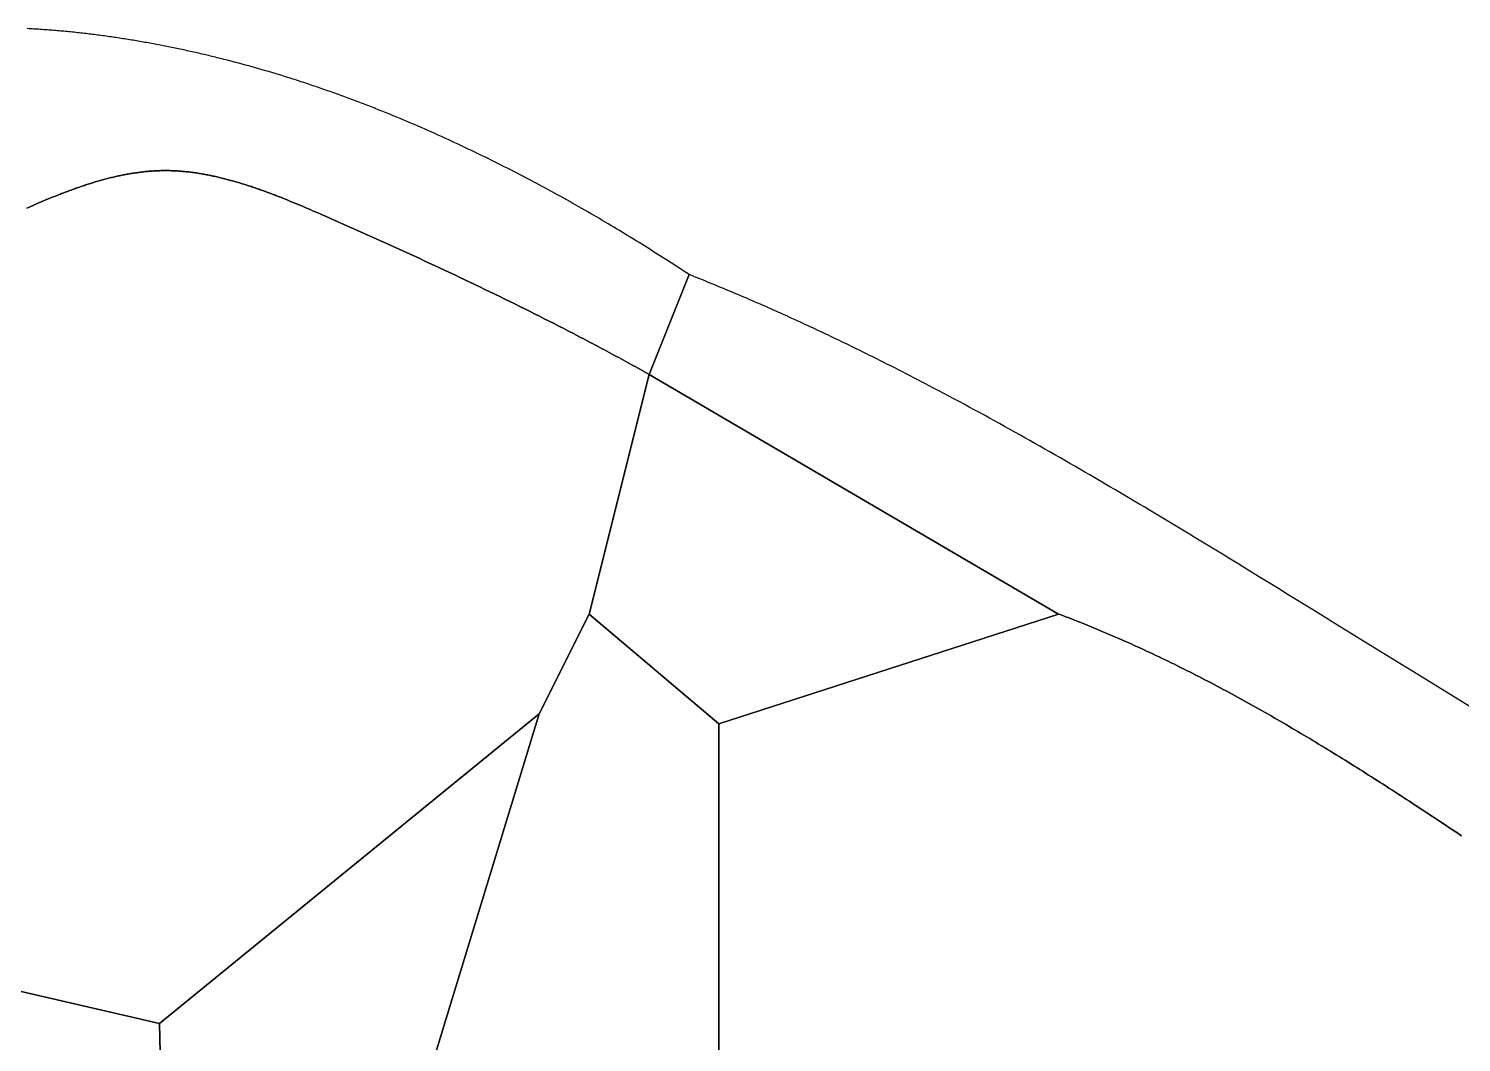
# Model space of a CAD drawing. Header units: millimetres. Extents: x -97041 to 275168, y -12500 to 263793.
# Drawn here: x 82170 to 124307, y 198276 to 228103 of the extents above; entities that cross this region are included whole.
import ezdxf

# ---------------------------------------------------------------- set-up
doc = ezdxf.new("R2010")
doc.units = ezdxf.units.MM
doc.layers.add('CLOSED_AREAS', color=7, linetype='Continuous')

msp = doc.modelspace()

# ---------------------------------------------------------------- linework, layer by layer
at = {"layer": 'CLOSED_AREAS'}
for points in [[(82113.96, 222821.396), (82184.458, 222852.306), (82254.966, 222883.058), (82325.484, 222913.639), (82396.012, 222944.035), (82466.552, 222974.232), (82537.105, 223004.215), (82607.671, 223033.973), (82678.252, 223063.489), (82748.848, 223092.751), (82819.461, 223121.744), (82890.091, 223150.456), (82960.74, 223178.871), (82996.071, 223192.963), (83031.408, 223206.976), (83066.749, 223220.908), (83102.096, 223234.757), (83137.448, 223248.521), (83172.805, 223262.2), (83208.168, 223275.79), (83243.536, 223289.291), (83278.911, 223302.701), (83314.291, 223316.017), (83349.677, 223329.239), (83385.069, 223342.364), (83420.467, 223355.39), (83455.872, 223368.317), (83491.283, 223381.142), (83526.701, 223393.863), (83562.126, 223406.479), (83597.557, 223418.987), (83632.995, 223431.388), (83668.441, 223443.677), (83703.893, 223455.855), (83739.353, 223467.918), (83774.82, 223479.866), (83810.295, 223491.696), (83845.777, 223503.408), (83881.267, 223514.998), (83916.765, 223526.466), (83952.271, 223537.809), (83987.785, 223549.026), (84023.308, 223560.116), (84058.838, 223571.075), (84094.377, 223581.904), (84129.925, 223592.6), (84165.481, 223603.16), (84201.047, 223613.585), (84236.621, 223623.871), (84272.204, 223634.017), (84307.796, 223644.021), (84343.398, 223653.882), (84379.009, 223663.597), (84414.629, 223673.166), (84450.26, 223682.586), (84485.899, 223691.856), (84521.549, 223700.974), (84557.209, 223709.937), (84592.879, 223718.745), (84628.559, 223727.396), (84664.25, 223735.888), (84699.95, 223744.219), (84735.662, 223752.387), (84771.384, 223760.391), (84807.117, 223768.23), (84842.861, 223775.9), (84878.616, 223783.401), (84914.382, 223790.731), (84950.16, 223797.887), (84985.949, 223804.87), (85021.749, 223811.675), (85057.561, 223818.303), (85093.385, 223824.75), (85129.22, 223831.017), (85165.068, 223837.099), (85200.928, 223842.997), (85236.8, 223848.708), (85272.684, 223854.23), (85308.581, 223859.562), (85344.49, 223864.702), (85380.412, 223869.648), (85416.347, 223874.398), (85452.295, 223878.952), (85488.255, 223883.306), (85524.229, 223887.46), (85560.217, 223891.411), (85596.217, 223895.158), (85632.232, 223898.7), (85668.259, 223902.033), (85704.301, 223905.157), (85740.356, 223908.07), (85776.426, 223910.771), (85812.509, 223913.256), (85848.607, 223915.526), (85884.719, 223917.577), (85920.846, 223919.408), (85956.987, 223921.018), (85993.143, 223922.405), (86029.313, 223923.567), (86065.499, 223924.502), (86101.699, 223925.208), (86137.915, 223925.684), (86174.146, 223925.929), (86210.393, 223925.94), (86246.655, 223925.715), (86283.764, 223925.24), (86320.889, 223924.519), (86358.03, 223923.554), (86395.187, 223922.347), (86432.36, 223920.899), (86469.547, 223919.212), (86506.749, 223917.289), (86543.966, 223915.131), (86581.198, 223912.741), (86618.443, 223910.119), (86655.703, 223907.269), (86692.976, 223904.191), (86730.263, 223900.889), (86767.563, 223897.363), (86804.876, 223893.616), (86842.202, 223889.649), (86879.54, 223885.466), (86916.89, 223881.066), (86954.253, 223876.453), (86991.627, 223871.628), (87029.013, 223866.594), (87066.41, 223861.352), (87103.818, 223855.903), (87141.237, 223850.251), (87178.666, 223844.397), (87216.106, 223838.342), (87253.556, 223832.09), (87291.016, 223825.64), (87328.485, 223818.997), (87365.964, 223812.161), (87403.452, 223805.134), (87440.949, 223797.919), (87478.454, 223790.517), (87515.968, 223782.93), (87553.49, 223775.16), (87591.02, 223767.209), (87628.558, 223759.08), (87666.103, 223750.772), (87703.655, 223742.29), (87741.214, 223733.635), (87778.78, 223724.808), (87816.352, 223715.811), (87853.931, 223706.647), (87891.516, 223697.318), (87929.106, 223687.824), (87966.702, 223678.169), (88004.303, 223668.354), (88041.909, 223658.381), (88079.52, 223648.252), (88117.136, 223637.968), (88154.755, 223627.533), (88192.379, 223616.947), (88230.007, 223606.213), (88267.638, 223595.332), (88305.273, 223584.307), (88342.91, 223573.139), (88380.551, 223561.831), (88418.194, 223550.383), (88455.84, 223538.799), (88493.487, 223527.08), (88531.137, 223515.228), (88568.788, 223503.245), (88606.441, 223491.132), (88644.095, 223478.892), (88681.749, 223466.527), (88719.405, 223454.039), (88757.061, 223441.429), (88794.717, 223428.699), (88832.373, 223415.852), (88870.028, 223402.888), (88907.684, 223389.811), (88945.338, 223376.623), (88982.992, 223363.324), (89020.644, 223349.917), (89058.295, 223336.403), (89095.944, 223322.786), (89133.591, 223309.066), (89171.236, 223295.246), (89208.878, 223281.327), (89246.518, 223267.312), (89284.154, 223253.202), (89321.788, 223238.999), (89359.418, 223224.705), (89397.045, 223210.323), (89434.668, 223195.853), (89472.286, 223181.299), (89509.9, 223166.661), (89547.51, 223151.942), (89622.714, 223122.268), (89697.897, 223092.292), (89773.057, 223062.03), (89848.191, 223031.496), (89923.298, 223000.706), (89998.377, 222969.676), (90073.424, 222938.421), (90148.438, 222906.956), (90223.418, 222875.296), (90298.36, 222843.457), (90373.264, 222811.454), (90448.127, 222779.303), (90522.948, 222747.019), (90597.724, 222714.617), (90672.454, 222682.112), (90747.135, 222649.52), (90821.766, 222616.857), (90896.345, 222584.137), (91045.339, 222518.59), (91200.738, 222450.051), (91355.882, 222381.464), (91510.77, 222312.827), (91665.4, 222244.137), (91819.772, 222175.392), (91973.883, 222106.588), (92127.733, 222037.725), (92281.319, 221968.798), (92434.64, 221899.806), (92587.696, 221830.745), (92740.483, 221761.614), (92893.002, 221692.41), (93045.25, 221623.129), (93197.226, 221553.771), (93348.929, 221484.331), (93500.358, 221414.809), (93651.51, 221345.2), (93802.384, 221275.502), (93952.979, 221205.714), (94103.294, 221135.832), (94253.326, 221065.853), (94403.076, 220995.776), (94552.54, 220925.598), (94701.718, 220855.316), (94850.608, 220784.927), (94999.21, 220714.43), (95147.52, 220643.82), (95295.539, 220573.097), (95443.264, 220502.257), (95590.694, 220431.299), (95737.828, 220360.218), (95884.663, 220289.013), (96031.2, 220217.681), (96177.436, 220146.22), (96323.37, 220074.627), (96469, 220002.9), (96614.325, 219931.035), (96759.344, 219859.031), (96904.055, 219786.885), (97048.457, 219714.594), (97192.547, 219642.156), (97336.326, 219569.568), (97479.791, 219496.828), (97622.941, 219423.933), (97765.774, 219350.88), (97908.29, 219277.667), (98050.486, 219204.292), (98192.361, 219130.752), (98333.914, 219057.044), (98404.569, 219020.127), (98475.143, 218983.166), (98545.635, 218946.163), (98616.047, 218909.116), (98686.376, 218872.025), (98756.624, 218834.89), (98826.79, 218797.71), (98896.873, 218760.486), (98966.875, 218723.216), (99036.793, 218685.902), (99106.629, 218648.541), (99176.382, 218611.134), (99246.052, 218573.681), (99315.639, 218536.182), (99385.142, 218498.635), (99454.562, 218461.041), (99523.897, 218423.399), (99593.149, 218385.709), (99662.317, 218347.971), (99731.4, 218310.185), (99800.399, 218272.349), (99869.313, 218234.465), (99938.142, 218196.53), (100006.886, 218158.546), (100075.545, 218120.512), (100144.118, 218082.427), (100212.606, 218044.291), (100281.008, 218006.104), (100349.324, 217967.866), (100417.554, 217929.576), (101592.66, 220867.341), (101518.523, 220916.342), (101444.009, 220965.431), (101369.12, 221014.605), (101293.857, 221063.859), (101218.223, 221113.191), (101142.219, 221162.597), (101065.846, 221212.074), (100989.107, 221261.618), (100912.003, 221311.227), (100834.535, 221360.897), (100756.705, 221410.625), (100678.516, 221460.407), (100599.968, 221510.241), (100521.064, 221560.122), (100441.805, 221610.047), (100362.193, 221660.014), (100282.229, 221710.019), (100201.915, 221760.058), (100121.253, 221810.128), (100040.245, 221860.227), (99958.892, 221910.35), (99877.195, 221960.494), (99795.158, 222010.657), (99712.78, 222060.834), (99630.065, 222111.022), (99547.013, 222161.219), (99463.627, 222211.42), (99379.908, 222261.623), (99295.857, 222311.824), (99211.477, 222362.02), (99126.768, 222412.207), (99041.734, 222462.383), (98956.375, 222512.543), (98870.693, 222562.686), (98784.69, 222612.806), (98698.368, 222662.901), (98611.727, 222712.969), (98524.771, 222763.004), (98437.5, 222813.005), (98349.917, 222862.967), (98262.022, 222912.888), (98173.818, 222962.764), (98085.306, 223012.591), (97996.489, 223062.368), (97907.367, 223112.089), (97817.942, 223161.753), (97728.217, 223211.355), (97638.192, 223260.892), (97547.87, 223310.361), (97457.251, 223359.759), (97366.339, 223409.082), (97275.134, 223458.327), (97183.639, 223507.491), (97091.854, 223556.571), (96999.782, 223605.562), (96907.424, 223654.463), (96814.782, 223703.269), (96721.857, 223751.977), (96628.652, 223800.584), (96535.168, 223849.086), (96441.406, 223897.481), (96347.369, 223945.765), (96253.058, 223993.934), (96158.475, 224041.986), (96063.621, 224089.917), (95968.498, 224137.723), (95873.108, 224185.402), (95777.453, 224232.95), (95681.534, 224280.364), (95585.352, 224327.64), (95488.91, 224374.775), (95392.21, 224421.766), (95295.252, 224468.61), (95198.039, 224515.303), (95100.572, 224561.842), (95002.853, 224608.224), (94904.884, 224654.445), (94806.666, 224700.502), (94708.202, 224746.391), (94609.492, 224792.11), (94510.538, 224837.655), (94411.342, 224883.023), (94311.907, 224928.21), (94212.232, 224973.214), (94112.321, 225018.03), (94012.175, 225062.656), (93911.795, 225107.088), (93811.184, 225151.323), (93710.342, 225195.357), (93609.272, 225239.188), (93507.975, 225282.812), (93406.454, 225326.225), (93304.709, 225369.425), (93202.742, 225412.408), (93100.555, 225455.171), (92998.15, 225497.71), (92895.528, 225540.022), (92792.692, 225582.104), (92689.642, 225623.952), (92638.038, 225644.788), (92586.381, 225665.564), (92534.671, 225686.28), (92482.91, 225706.936), (92431.096, 225727.53), (92379.23, 225748.064), (92327.313, 225768.536), (92275.344, 225788.945), (92223.325, 225809.293), (92171.254, 225829.577), (92119.132, 225849.798), (92066.96, 225869.955), (92014.738, 225890.048), (91962.465, 225910.076), (91910.142, 225930.04), (91857.77, 225949.938), (91805.348, 225969.77), (91752.877, 225989.536), (91700.357, 226009.235), (91647.788, 226028.867), (91595.17, 226048.432), (91542.504, 226067.929), (91489.789, 226087.358), (91437.027, 226106.718), (91384.217, 226126.008), (91331.359, 226145.23), (91278.453, 226164.381), (91225.501, 226183.462), (91172.501, 226202.472), (91119.455, 226221.411), (91066.362, 226240.278), (91013.223, 226259.073), (90960.038, 226277.796), (90906.806, 226296.446), (90853.529, 226315.023), (90800.207, 226333.526), (90746.839, 226351.955), (90693.426, 226370.309), (90639.968, 226388.589), (90586.466, 226406.793), (90532.919, 226424.921), (90479.328, 226442.974), (90425.693, 226460.949), (90372.014, 226478.848), (90318.291, 226496.669), (90264.526, 226514.413), (90210.716, 226532.078), (90156.864, 226549.665), (90102.969, 226567.172), (90049.032, 226584.6), (89995.052, 226601.949), (89941.03, 226619.216), (89886.966, 226636.404), (89832.861, 226653.51), (89778.714, 226670.534), (89724.525, 226687.477), (89670.296, 226704.337), (89616.026, 226721.114), (89519.58, 226750.694), (89423.009, 226780.01), (89326.315, 226809.061), (89229.502, 226837.845), (89132.571, 226866.36), (89035.526, 226894.604), (88938.37, 226922.577), (88841.105, 226950.276), (88743.735, 226977.7), (88646.261, 227004.847), (88548.687, 227031.716), (88451.015, 227058.304), (88353.249, 227084.611), (88255.391, 227110.635), (88157.443, 227136.374), (88059.41, 227161.826), (88010.361, 227174.444), (87961.292, 227186.99), (87912.203, 227199.463), (87863.094, 227211.864), (87813.966, 227224.192), (87764.818, 227236.447), (87715.652, 227248.629), (87666.467, 227260.737), (87617.264, 227272.771), (87568.043, 227284.732), (87518.805, 227296.619), (87469.55, 227308.431), (87420.278, 227320.169), (87370.989, 227331.832), (87321.685, 227343.42), (87272.365, 227354.933), (87223.029, 227366.371), (87173.679, 227377.734), (87124.314, 227389.02), (87074.935, 227400.231), (87025.542, 227411.366), (86976.135, 227422.424), (86926.715, 227433.406), (86877.282, 227444.312), (86827.837, 227455.14), (86778.379, 227465.891), (86728.91, 227476.565), (86679.429, 227487.162), (86629.936, 227497.68), (86580.434, 227508.121), (86530.92, 227518.484), (86481.397, 227528.768), (86431.864, 227538.974), (86382.321, 227549.101), (86332.769, 227559.149), (86283.209, 227569.118), (86233.64, 227579.007), (86184.063, 227588.817), (86134.479, 227598.548), (86084.887, 227608.198), (86035.288, 227617.768), (85985.683, 227627.258), (85936.071, 227636.667), (85886.454, 227645.996), (85836.831, 227655.244), (85787.202, 227664.41), (85737.569, 227673.495), (85687.931, 227682.498), (85638.289, 227691.42), (85588.643, 227700.26), (85538.994, 227709.017), (85489.342, 227717.693), (85439.686, 227726.285), (85390.029, 227734.795), (85340.369, 227743.222), (85290.708, 227751.565), (85241.045, 227759.825), (85191.381, 227768.002), (85141.716, 227776.095), (85092.051, 227784.104), (85042.386, 227792.028), (84992.721, 227799.868), (84943.057, 227807.624), (84893.394, 227815.294), (84843.733, 227822.88), (84794.073, 227830.381), (84744.415, 227837.796), (84694.76, 227845.125), (84645.107, 227852.369), (84595.457, 227859.526), (84545.811, 227866.598), (84496.169, 227873.582), (84446.531, 227880.481), (84396.898, 227887.292), (84347.269, 227894.016), (84297.646, 227900.653), (84248.028, 227907.203), (84198.416, 227913.665), (84148.81, 227920.039), (84099.211, 227926.325), (84049.619, 227932.523), (84000.034, 227938.632), (83950.457, 227944.653), (83900.888, 227950.585), (83851.327, 227956.427), (83801.775, 227962.181), (83752.232, 227967.845), (83702.698, 227973.419), (83653.174, 227978.903), (83603.661, 227984.297), (83554.157, 227989.601), (83504.664, 227994.815), (83455.183, 227999.937), (83405.713, 228004.969), (83356.255, 228009.91), (83306.809, 228014.759), (83257.375, 228019.517), (83207.955, 228024.184), (83158.547, 228028.758), (83109.153, 228033.24), (83059.773, 228037.63), (83010.408, 228041.927), (82961.057, 228046.132), (82911.721, 228050.244), (82862.4, 228054.262), (82813.095, 228058.187), (82763.806, 228062.019), (82714.533, 228065.757), (82665.277, 228069.401), (82616.038, 228072.951), (82566.816, 228076.406), (82517.612, 228079.767), (82468.426, 228083.033), (82419.259, 228086.204), (82370.11, 228089.28), (82320.981, 228092.261), (82271.871, 228095.146), (82222.781, 228097.935), (82173.711, 228100.629), (82124.662, 228103.226)], [(66927.033, 203240.751), (86022.505, 198834.103), (97186.012, 207941.175), (98654.895, 210878.94), (100417.554, 217929.576), (100349.324, 217967.866), (100281.008, 218006.104), (100212.606, 218044.291), (100144.118, 218082.427), (100075.545, 218120.512), (100006.886, 218158.546), (99938.142, 218196.53), (99869.313, 218234.465), (99800.399, 218272.349), (99731.4, 218310.185), (99662.317, 218347.971), (99593.149, 218385.709), (99523.897, 218423.399), (99454.562, 218461.041), (99385.142, 218498.635), (99315.639, 218536.182), (99246.052, 218573.681), (99176.382, 218611.134), (99106.629, 218648.541), (99036.793, 218685.902), (98966.875, 218723.216), (98896.873, 218760.486), (98826.79, 218797.71), (98756.624, 218834.89), (98686.376, 218872.025), (98616.047, 218909.116), (98545.635, 218946.163), (98475.143, 218983.166), (98404.569, 219020.127), (98333.914, 219057.044), (98192.361, 219130.752), (98050.486, 219204.292), (97908.29, 219277.667), (97765.774, 219350.88), (97622.941, 219423.933), (97479.791, 219496.828), (97336.326, 219569.568), (97192.547, 219642.156), (97048.457, 219714.594), (96904.055, 219786.885), (96759.344, 219859.031), (96614.325, 219931.035), (96469, 220002.9), (96323.37, 220074.627), (96177.436, 220146.22), (96031.2, 220217.681), (95884.663, 220289.013), (95737.828, 220360.218), (95590.694, 220431.299), (95443.264, 220502.257), (95295.539, 220573.097), (95147.52, 220643.82), (94999.21, 220714.43), (94850.608, 220784.927), (94701.718, 220855.316), (94552.54, 220925.598), (94403.076, 220995.776), (94253.326, 221065.853), (94103.294, 221135.832), (93952.979, 221205.714), (93802.384, 221275.502), (93651.51, 221345.2), (93500.358, 221414.809), (93348.929, 221484.331), (93197.226, 221553.771), (93045.25, 221623.129), (92893.002, 221692.41), (92740.483, 221761.614), (92587.696, 221830.745), (92434.64, 221899.806), (92281.319, 221968.798), (92127.733, 222037.725), (91973.883, 222106.588), (91819.772, 222175.392), (91665.4, 222244.137), (91510.77, 222312.827), (91355.882, 222381.464), (91200.738, 222450.051), (91045.339, 222518.59), (90896.345, 222584.137), (90821.766, 222616.857), (90747.135, 222649.52), (90672.454, 222682.112), (90597.724, 222714.617), (90522.948, 222747.019), (90448.127, 222779.303), (90373.264, 222811.454), (90298.36, 222843.457), (90223.418, 222875.296), (90148.438, 222906.956), (90073.424, 222938.421), (89998.377, 222969.676), (89923.298, 223000.706), (89848.191, 223031.496), (89773.057, 223062.03), (89697.897, 223092.292), (89622.714, 223122.268), (89547.51, 223151.942), (89509.9, 223166.661), (89472.286, 223181.299), (89434.668, 223195.853), (89397.045, 223210.323), (89359.418, 223224.705), (89321.788, 223238.999), (89284.154, 223253.202), (89246.518, 223267.312), (89208.878, 223281.327), (89171.236, 223295.246), (89133.591, 223309.066), (89095.944, 223322.786), (89058.295, 223336.403), (89020.644, 223349.917), (88982.992, 223363.324), (88945.338, 223376.623), (88907.684, 223389.811), (88870.028, 223402.888), (88832.373, 223415.852), (88794.717, 223428.699), (88757.061, 223441.429), (88719.405, 223454.039), (88681.749, 223466.527), (88644.095, 223478.892), (88606.441, 223491.132), (88568.788, 223503.245), (88531.137, 223515.228), (88493.487, 223527.08), (88455.84, 223538.799), (88418.194, 223550.383), (88380.551, 223561.831), (88342.91, 223573.139), (88305.273, 223584.307), (88267.638, 223595.332), (88230.007, 223606.213), (88192.379, 223616.947), (88154.755, 223627.533), (88117.136, 223637.968), (88079.52, 223648.252), (88041.909, 223658.381), (88004.303, 223668.354), (87966.702, 223678.169), (87929.106, 223687.824), (87891.516, 223697.318), (87853.931, 223706.647), (87816.352, 223715.811), (87778.78, 223724.808), (87741.214, 223733.635), (87703.655, 223742.29), (87666.103, 223750.772), (87628.558, 223759.08), (87591.02, 223767.209), (87553.49, 223775.16), (87515.968, 223782.93), (87478.454, 223790.517), (87440.949, 223797.919), (87403.452, 223805.134), (87365.964, 223812.161), (87328.485, 223818.997), (87291.016, 223825.64), (87253.556, 223832.09), (87216.106, 223838.342), (87178.666, 223844.397), (87141.237, 223850.251), (87103.818, 223855.903), (87066.41, 223861.352), (87029.013, 223866.594), (86991.627, 223871.628), (86954.253, 223876.453), (86916.89, 223881.066), (86879.54, 223885.466), (86842.202, 223889.649), (86804.876, 223893.616), (86767.563, 223897.363), (86730.263, 223900.889), (86692.976, 223904.191), (86655.703, 223907.269), (86618.443, 223910.119), (86581.198, 223912.741), (86543.966, 223915.131), (86506.749, 223917.289), (86469.547, 223919.212), (86432.36, 223920.899), (86395.187, 223922.347), (86358.03, 223923.554), (86320.889, 223924.519), (86283.764, 223925.24), (86246.655, 223925.715), (86210.393, 223925.94), (86174.146, 223925.929), (86137.915, 223925.684), (86101.699, 223925.208), (86065.499, 223924.502), (86029.313, 223923.567), (85993.143, 223922.405), (85956.987, 223921.018), (85920.846, 223919.408), (85884.719, 223917.577), (85848.607, 223915.526), (85812.509, 223913.256), (85776.426, 223910.771), (85740.356, 223908.07), (85704.301, 223905.157), (85668.259, 223902.033), (85632.232, 223898.7), (85596.217, 223895.158), (85560.217, 223891.411), (85524.229, 223887.46), (85488.255, 223883.306), (85452.295, 223878.952), (85416.347, 223874.398), (85380.412, 223869.648), (85344.49, 223864.702), (85308.581, 223859.562), (85272.684, 223854.23), (85236.8, 223848.708), (85200.928, 223842.997), (85165.068, 223837.099), (85129.22, 223831.017), (85093.385, 223824.75), (85057.561, 223818.303), (85021.749, 223811.675), (84985.949, 223804.87), (84950.16, 223797.887), (84914.382, 223790.731), (84878.616, 223783.401), (84842.861, 223775.9), (84807.117, 223768.23), (84771.384, 223760.391), (84735.662, 223752.387), (84699.95, 223744.219), (84664.25, 223735.888), (84628.559, 223727.396), (84592.879, 223718.745), (84557.209, 223709.937), (84521.549, 223700.974), (84485.899, 223691.856), (84450.26, 223682.586), (84414.629, 223673.166), (84379.009, 223663.597), (84343.398, 223653.882), (84307.796, 223644.021), (84272.204, 223634.017), (84236.621, 223623.871), (84201.047, 223613.585), (84165.481, 223603.16), (84129.925, 223592.6), (84094.377, 223581.904), (84058.838, 223571.075), (84023.308, 223560.116), (83987.785, 223549.026), (83952.271, 223537.809), (83916.765, 223526.466), (83881.267, 223514.998), (83845.777, 223503.408), (83810.295, 223491.696), (83774.82, 223479.866), (83739.353, 223467.918), (83703.893, 223455.855), (83668.441, 223443.677), (83632.995, 223431.388), (83597.557, 223418.987), (83562.126, 223406.479), (83526.701, 223393.863), (83491.283, 223381.142), (83455.872, 223368.317), (83420.467, 223355.39), (83385.069, 223342.364), (83349.677, 223329.239), (83314.291, 223316.017), (83278.911, 223302.701), (83243.536, 223289.291), (83208.168, 223275.79), (83172.805, 223262.2), (83137.448, 223248.521), (83102.096, 223234.757), (83066.749, 223220.908), (83031.408, 223206.976), (82996.071, 223192.963), (82960.74, 223178.871), (82890.091, 223150.456), (82819.461, 223121.744), (82748.848, 223092.751), (82678.252, 223063.489), (82607.671, 223033.973), (82537.105, 223004.215), (82466.552, 222974.232), (82396.012, 222944.035), (82325.484, 222913.639), (82254.966, 222883.058), (82184.458, 222852.306), (82113.96, 222821.396)], [(124791.157, 208010.338), (124201.73, 208373.824), (123023.53, 209100.276), (121845.984, 209826.399), (121257.377, 210189.475), (120668.837, 210552.633), (120088.144, 210911.051), (119507.392, 211269.379), (119216.964, 211448.44), (118926.487, 211627.394), (118635.947, 211806.213), (118345.334, 211984.87), (118054.636, 212163.337), (117763.841, 212341.585), (117472.937, 212519.587), (117327.441, 212608.487), (117181.914, 212697.315), (117036.353, 212786.067), (116890.758, 212874.74), (116745.127, 212963.331), (116599.458, 213051.835), (116453.751, 213140.25), (116308.004, 213228.572), (116162.214, 213316.798), (116016.382, 213404.923), (115870.504, 213492.945), (115724.581, 213580.86), (115578.61, 213668.664), (115432.59, 213756.354), (115286.519, 213843.927), (115140.397, 213931.378), (114994.22, 214018.706), (114847.989, 214105.905), (114701.702, 214192.972), (114555.357, 214279.905), (114408.952, 214366.699), (114262.486, 214453.351), (114115.959, 214539.858), (113969.367, 214626.215), (113822.711, 214712.421), (113675.987, 214798.47), (113529.196, 214884.359), (113382.335, 214970.086), (113235.403, 215055.646), (113088.399, 215141.036), (112941.321, 215226.253), (112794.167, 215311.293), (112646.936, 215396.152), (112499.627, 215480.828), (112352.238, 215565.315), (112204.768, 215649.612), (112057.215, 215733.715), (111909.578, 215817.619), (111761.856, 215901.322), (111614.046, 215984.821), (111466.147, 216068.11), (111318.159, 216151.188), (111170.079, 216234.05), (111021.906, 216316.694), (110873.639, 216399.115), (110725.276, 216481.31), (110576.815, 216563.276), (110428.256, 216645.008), (110279.596, 216726.505), (110130.835, 216807.761), (109981.97, 216888.774), (109833.001, 216969.54), (109683.925, 217050.056), (109534.742, 217130.318), (109385.45, 217210.322), (109236.047, 217290.066), (109086.532, 217369.545), (108936.904, 217448.756), (108787.161, 217527.696), (108637.302, 217606.361), (108562.328, 217645.59), (108487.325, 217684.748), (108412.291, 217723.836), (108337.228, 217762.853), (108262.135, 217801.799), (108187.011, 217840.672), (108111.856, 217879.474), (108036.671, 217918.203), (107961.455, 217956.859), (107886.208, 217995.441), (107810.929, 218033.95), (107735.62, 218072.384), (107660.278, 218110.743), (107584.904, 218149.027), (107509.499, 218187.235), (107434.061, 218225.367), (107358.591, 218263.422), (107283.089, 218301.401), (107207.553, 218339.302), (107131.985, 218377.125), (107056.384, 218414.869), (106980.749, 218452.535), (106905.081, 218490.122), (106829.379, 218527.629), (106753.643, 218565.056), (106677.873, 218602.403), (106602.069, 218639.668), (106526.231, 218676.853), (106450.358, 218713.955), (106374.45, 218750.975), (106298.508, 218787.912), (106222.53, 218824.766), (106146.517, 218861.537), (106070.468, 218898.224), (105994.384, 218934.826), (105918.264, 218971.343), (105842.108, 219007.775), (105765.915, 219044.121), (105689.686, 219080.381), (105613.421, 219116.555), (105537.119, 219152.641), (105460.78, 219188.64), (105384.403, 219224.551), (105307.99, 219260.373), (105231.539, 219296.107), (105155.05, 219331.751), (105078.523, 219367.306), (105001.959, 219402.77), (104925.356, 219438.144), (104848.714, 219473.427), (104772.034, 219508.618), (104695.315, 219543.718), (104618.558, 219578.725), (104541.761, 219613.64), (104464.925, 219648.461), (104388.049, 219683.189), (104311.133, 219717.822), (104234.178, 219752.362), (104157.183, 219786.806), (104080.147, 219821.155), (104003.071, 219855.408), (103925.954, 219889.564), (103848.797, 219923.624), (103771.598, 219957.587), (103694.358, 219991.453), (103617.077, 220025.22), (103539.755, 220058.889), (103462.391, 220092.459), (103384.985, 220125.93), (103307.536, 220159.301), (103230.046, 220192.571), (103152.513, 220225.742), (103074.937, 220258.811), (102997.319, 220291.778), (102919.658, 220324.644), (102841.953, 220357.407), (102764.205, 220390.068), (102686.414, 220422.625), (102608.579, 220455.078), (102530.7, 220487.428), (102452.777, 220519.673), (102374.809, 220551.813), (102296.797, 220583.847), (102218.741, 220615.776), (102140.639, 220647.598), (102062.493, 220679.314), (101984.302, 220710.922), (101906.065, 220742.423), (101827.782, 220773.815), (101749.454, 220805.099), (101671.08, 220836.275), (101592.66, 220867.341), (100417.554, 217929.576), (112462.39, 210878.94), (112509.391, 210861.311), (112556.362, 210843.613), (112603.305, 210825.844), (112650.219, 210808.006), (112697.104, 210790.098), (112743.96, 210772.121), (112837.587, 210735.96), (112931.1, 210699.525), (113024.5, 210662.818), (113117.788, 210625.839), (113210.965, 210588.592), (113304.031, 210551.077), (113396.987, 210513.297), (113489.834, 210475.254), (113582.572, 210436.948), (113675.203, 210398.383), (113767.727, 210359.56), (113860.144, 210320.48), (113952.457, 210281.145), (114044.664, 210241.558), (114136.767, 210201.719), (114228.768, 210161.632), (114320.665, 210121.297), (114412.461, 210080.716), (114504.156, 210039.891), (114595.751, 209998.825), (114687.246, 209957.518), (114778.643, 209915.972), (114869.941, 209874.19), (114961.142, 209832.173), (115052.246, 209789.923), (115143.255, 209747.442), (115234.169, 209704.731), (115324.988, 209661.792), (115415.714, 209618.627), (115506.346, 209575.239), (115596.887, 209531.627), (115687.336, 209487.796), (115777.695, 209443.745), (115867.964, 209399.478), (115958.144, 209354.995), (116048.235, 209310.299), (116138.239, 209265.392), (116228.156, 209220.274), (116317.986, 209174.949), (116407.732, 209129.417), (116497.392, 209083.681), (116586.969, 209037.742), (116676.462, 208991.603), (116765.873, 208945.264), (116855.202, 208898.728), (116944.451, 208851.997), (117033.619, 208805.072), (117122.707, 208757.955), (117211.717, 208710.648), (117300.649, 208663.153), (117389.504, 208615.471), (117478.282, 208567.605), (117566.984, 208519.555), (117655.612, 208471.325), (117744.165, 208422.915), (117832.644, 208374.327), (117921.051, 208325.564), (118009.385, 208276.627), (118097.649, 208227.518), (118185.841, 208178.238), (118273.964, 208128.79), (118362.018, 208079.175), (118450.004, 208029.395), (118537.922, 207979.452), (118625.773, 207929.347), (118713.558, 207879.083), (118801.277, 207828.661), (118888.932, 207778.083), (118976.523, 207727.351), (119064.051, 207676.466), (119151.517, 207625.431), (119238.92, 207574.246), (119326.263, 207522.915), (119413.546, 207471.438), (119500.769, 207419.818), (119587.934, 207368.056), (119675.041, 207316.155), (119762.09, 207264.115), (119849.083, 207211.939), (119936.02, 207159.628), (120022.903, 207107.185), (120109.731, 207054.611), (120196.505, 207001.907), (120283.227, 206949.076), (120369.897, 206896.12), (120456.516, 206843.04), (120543.084, 206789.838), (120629.602, 206736.516), (120716.071, 206683.075), (120802.492, 206629.518), (120888.865, 206575.846), (120975.192, 206522.061), (121061.472, 206468.164), (121147.708, 206414.159), (121233.898, 206360.045), (121320.045, 206305.826), (121406.149, 206251.503), (121492.21, 206197.078), (121578.23, 206142.552), (121664.208, 206087.927), (121750.147, 206033.206), (121836.046, 205978.389), (121921.907, 205923.479), (122007.73, 205868.478), (122093.515, 205813.387), (122179.264, 205758.208), (122264.978, 205702.943), (122350.656, 205647.593), (122436.301, 205592.161), (122521.912, 205536.648), (122607.49, 205481.057), (122693.036, 205425.388), (122778.551, 205369.644), (122864.036, 205313.826), (122949.491, 205257.936), (123120.314, 205145.949), (123291.028, 205033.696), (123461.637, 204921.192), (123632.148, 204808.451), (123802.567, 204695.487), (123972.9, 204582.315), (124143.152, 204468.949), (124313.33, 204355.404)], [(102473.989, 193839.903), (102473.989, 207647.398), (98654.895, 210878.94), (97186.012, 207941.175), (86610.058, 173275.548)], [(124313.33, 204355.404), (124143.152, 204468.949), (123972.9, 204582.315), (123802.567, 204695.487), (123632.148, 204808.451), (123461.637, 204921.192), (123291.028, 205033.696), (123120.314, 205145.949), (122949.491, 205257.936), (122864.036, 205313.826), (122778.551, 205369.644), (122693.036, 205425.388), (122607.49, 205481.057), (122521.912, 205536.648), (122436.301, 205592.161), (122350.656, 205647.593), (122264.978, 205702.943), (122179.264, 205758.208), (122093.515, 205813.387), (122007.73, 205868.478), (121921.907, 205923.479), (121836.046, 205978.389), (121750.147, 206033.206), (121664.208, 206087.927), (121578.23, 206142.552), (121492.21, 206197.078), (121406.149, 206251.503), (121320.045, 206305.826), (121233.898, 206360.045), (121147.708, 206414.159), (121061.472, 206468.164), (120975.192, 206522.061), (120888.865, 206575.846), (120802.492, 206629.518), (120716.071, 206683.075), (120629.602, 206736.516), (120543.084, 206789.838), (120456.516, 206843.04), (120369.897, 206896.12), (120283.227, 206949.076), (120196.505, 207001.907), (120109.731, 207054.611), (120022.903, 207107.185), (119936.02, 207159.628), (119849.083, 207211.939), (119762.09, 207264.115), (119675.041, 207316.155), (119587.934, 207368.056), (119500.769, 207419.818), (119413.546, 207471.438), (119326.263, 207522.915), (119238.92, 207574.246), (119151.517, 207625.431), (119064.051, 207676.466), (118976.523, 207727.351), (118888.932, 207778.083), (118801.277, 207828.661), (118713.558, 207879.083), (118625.773, 207929.347), (118537.922, 207979.452), (118450.004, 208029.395), (118362.018, 208079.175), (118273.964, 208128.79), (118185.841, 208178.238), (118097.649, 208227.518), (118009.385, 208276.627), (117921.051, 208325.564), (117832.644, 208374.327), (117744.165, 208422.915), (117655.612, 208471.325), (117566.984, 208519.555), (117478.282, 208567.605), (117389.504, 208615.471), (117300.649, 208663.153), (117211.717, 208710.648), (117122.707, 208757.955), (117033.619, 208805.072), (116944.451, 208851.997), (116855.202, 208898.728), (116765.873, 208945.264), (116676.462, 208991.603), (116586.969, 209037.742), (116497.392, 209083.681), (116407.732, 209129.417), (116317.986, 209174.949), (116228.156, 209220.274), (116138.239, 209265.392), (116048.235, 209310.299), (115958.144, 209354.995), (115867.964, 209399.478), (115777.695, 209443.745), (115687.336, 209487.796), (115596.887, 209531.627), (115506.346, 209575.239), (115415.714, 209618.627), (115324.988, 209661.792), (115234.169, 209704.731), (115143.255, 209747.442), (115052.246, 209789.923), (114961.142, 209832.173), (114869.941, 209874.19), (114778.643, 209915.972), (114687.246, 209957.518), (114595.751, 209998.825), (114504.156, 210039.891), (114412.461, 210080.716), (114320.665, 210121.297), (114228.768, 210161.632), (114136.767, 210201.719), (114044.664, 210241.558), (113952.457, 210281.145), (113860.144, 210320.48), (113767.727, 210359.56), (113675.203, 210398.383), (113582.572, 210436.948), (113489.834, 210475.254), (113396.987, 210513.297), (113304.031, 210551.077), (113210.965, 210588.592), (113117.788, 210625.839), (113024.5, 210662.818), (112931.1, 210699.525), (112837.587, 210735.96), (112743.96, 210772.121), (112697.104, 210790.098), (112650.219, 210808.006), (112603.305, 210825.844), (112556.362, 210843.613), (112509.391, 210861.311), (112462.39, 210878.94), (102473.989, 207647.398), (102473.989, 193839.903)], [(82790.964, 160055.605), (86610.058, 173275.548), (86022.505, 198834.103), (66927.033, 203240.751), (58701.291, 196483.891)]]:
    msp.add_lwpolyline(points, dxfattribs=at)
for points in [[(100417.554, 217929.576), (98654.895, 210878.94), (102473.989, 207647.398), (112462.39, 210878.94)], [(86610.058, 173275.548), (97186.012, 207941.175), (86022.505, 198834.103)]]:
    msp.add_lwpolyline(points, close=True, dxfattribs=at)

doc.saveas('drawing.dxf')
